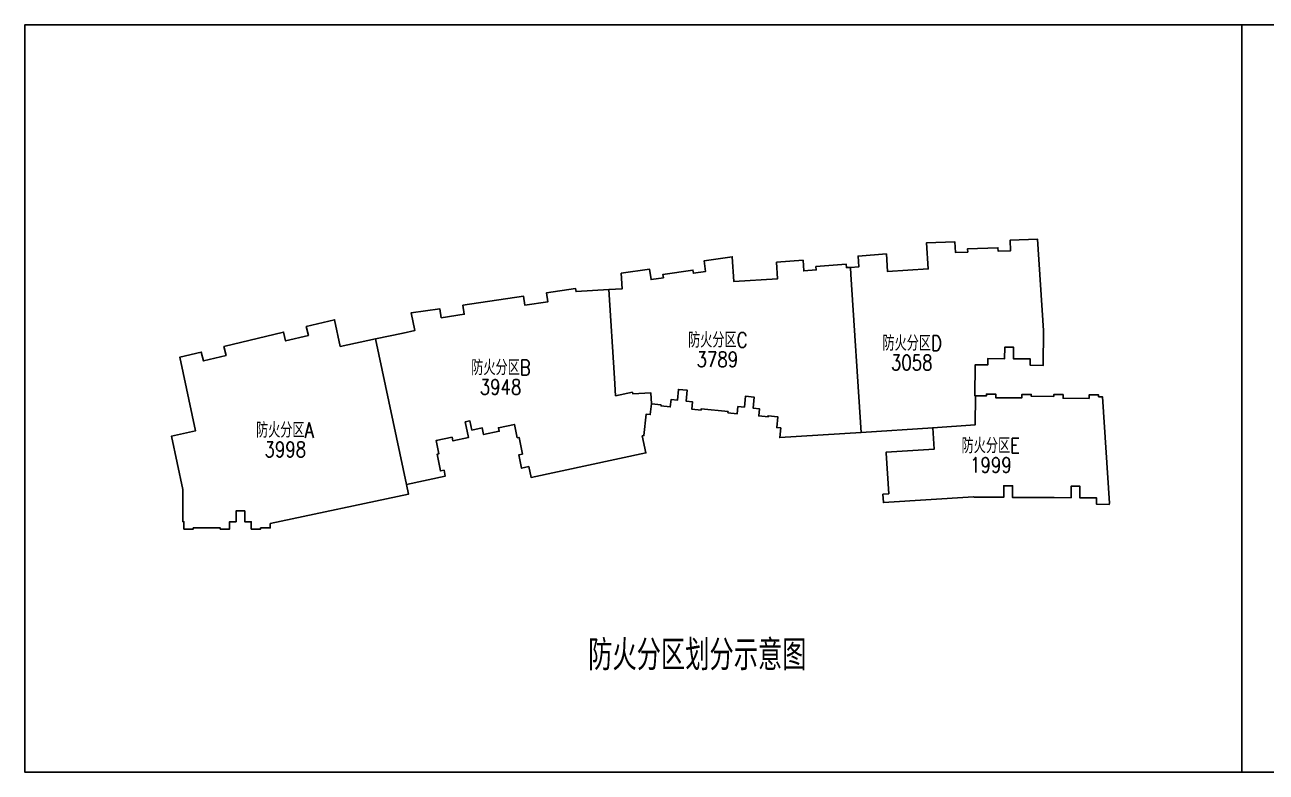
# Model space of a CAD drawing. Extents: x -781653 to 929899, y -292639 to -18670.
# Drawn here: x -781653 to -372370, y -281685 to -35385 of the extents above; entities that cross this region are included whole.
import ezdxf

# ---------------------------------------------------------------- set-up
doc = ezdxf.new("R2010")
doc.units = 0
doc.header["$LTSCALE"] = 10
doc.header["$MEASUREMENT"] = 0
for name, color, linetype in [('HT-TEXT', 7, 'CONTINUOUS'), ('图框', 7, 'CONTINUOUS'), ('防火分区', 6, 'CONTINUOUS')]:
    doc.layers.add(name, color=color, linetype=linetype)
doc.styles.add('_HZTXT', font='simplex.shx', dxfattribs={"width": 0.8, "bigfont": 'hztxt.shx'})

msp = doc.modelspace()

# ---------------------------------------------------------------- linework, layer by layer
at = {"layer": '图框'}
for points in [[(-380394.8, -35385.3), (-781652.9, -35385.3), (-781652.9, -281685.3), (-380394.8, -281685.3)], [(-380394.8, -35385.3), (20863.3, -35385.3), (20863.3, -281685.3), (-380394.8, -281685.3)]]:
    msp.add_lwpolyline(points, close=True, dxfattribs=at)
at = {"layer": '防火分区'}
for points in [[(-532740.1, -171411.5), (-532414.8, -168253.8), (-533757.7, -168115.5), (-533388.9, -164534.4), (-536572, -164206.5), (-536613, -164604.4), (-539696.7, -164286.8), (-539450.8, -161899.4), (-541539.8, -161684.3), (-541170.9, -158103.2), (-544055.7, -157806.1), (-544424.5, -161387.2), (-546513.5, -161172), (-546759.4, -163559.4), (-549843, -163241.8), (-549802.1, -162843.9), (-558655.2, -161932), (-558696.2, -162329.9), (-561779.9, -162012.3), (-561534, -159624.9), (-563622.9, -159409.8), (-563254.1, -155828.7), (-566138.8, -155531.6), (-566507.7, -159112.6), (-568596.6, -158897.5), (-568842.5, -161284.8), (-571926.2, -160967.2), (-571885.2, -160569.3), (-575068.4, -160241.5), (-575437.2, -163822.5), (-576780.1, -163684.2), (-577507.6, -170746.8), (-578068, -170866.1), (-576873.6, -176479.1), (-614726.2, -184533.7), (-615479, -180995.4), (-617845.5, -181499), (-618753.6, -177091.6), (-617578.3, -176849.4), (-618708.3, -171364.6), (-619296, -171485.7), (-620204, -167078.3), (-625493, -168167.9), (-625250.8, -169343.3), (-630392.8, -170402.7), (-630836.8, -168247.9), (-634264.7, -168954.2), (-634890.3, -165918), (-636457.4, -166240.8), (-635387.9, -171431.8), (-640529.9, -172491.2), (-640772, -171315.9), (-646061, -172405.6), (-645152.9, -176813), (-645740.5, -176934.1), (-644610.5, -182418.9), (-643435.2, -182176.7), (-643035.5, -184116.5), (-655846.1, -186842.4), (-655159.3, -190070.1), (-700720.2, -199764.9), (-700720.2, -201178.2), (-703920.2, -201178.2), (-703920.2, -201578.2), (-707020.2, -201578.2), (-707020.2, -199178.2), (-709120.2, -199178.2), (-709120.2, -195578.2), (-712020.2, -195578.2), (-712020.2, -199178.2), (-714120.2, -199178.2), (-714120.2, -201578.2), (-717220.2, -201578.2), (-717220.2, -201178.2), (-726120.2, -201178.2), (-726120.2, -201578.2), (-729220.2, -201578.2), (-729220.2, -199178.2), (-729520.2, -199178.2), (-729520.2, -188472.2), (-733258.3, -170904.9), (-725433.5, -169239.9), (-730600.7, -144956.3), (-723474.1, -143226.5), (-722766.5, -146141.8), (-715283.8, -144325.6), (-715991.4, -141410.2), (-696361.4, -136645.5), (-695653.8, -139560.8), (-688171, -137744.6), (-688878.7, -134829.2), (-679549.6, -132564.8), (-677671.8, -141389.5), (-666044.3, -138915.4), (-656964.1, -136983.2), (-653081.7, -136157.1), (-654316.4, -130354.7), (-644821.7, -128936.7), (-644378.6, -131903.8), (-636763, -130766.4), (-637206.2, -127799.3), (-617227.7, -124815.5), (-616784.6, -127782.6), (-609169.1, -126645.2), (-609612.2, -123678.2), (-600117.5, -122260.1), (-599891.2, -123323.8), (-589138.8, -122632), (-584664.5, -122344.1), (-584990.1, -117283.3), (-575693, -115896.4), (-575176.6, -119358.1), (-571121.5, -118753.1), (-571283.7, -117665.2), (-561393.2, -116189.8), (-561230.9, -117277.7), (-557175.8, -116672.8), (-557692.2, -113211.1), (-548395, -111824.2), (-547870.5, -119976.8), (-533453.9, -119049.3), (-533801.6, -113645), (-525076.8, -112978.3), (-524813.1, -116468.4), (-520724.7, -116159.4), (-520807.6, -115062.5), (-510836.1, -114308.9), (-510753.2, -115405.7), (-509444.6, -115306.8), (-506664.8, -115096.7), (-506928.6, -111606.7), (-497555.3, -110898.3), (-497181.1, -116715.5), (-483805.2, -115854.9), (-484361.4, -107210.2), (-474966.4, -106905.9), (-474853.1, -110404.1), (-470755.2, -110271.3), (-470790.8, -109171.9), (-460796.1, -108848.2), (-460760.4, -109947.6), (-456662.6, -109814.9), (-456775.9, -106316.7), (-447713.3, -106023.2), (-445779.7, -136077.4), (-445860.3, -147612.9), (-450160.2, -147582.8), (-450145.6, -145482.9), (-455695.4, -145444), (-455668.8, -141644.1), (-458568.8, -141623.9), (-458595.3, -145423.8), (-464145.2, -145385), (-464159.9, -147484.9), (-468359.8, -147455.5), (-468431.1, -157655.3), (-468231.1, -157656.7), (-464631.2, -157681.9), (-464627, -157081.9), (-461535.5, -157103.5), (-461535.5, -158303.5), (-452935.7, -158363.7), (-452927.3, -157163.7), (-449827.4, -157185.4), (-449831.6, -157785.4), (-442431.8, -157837.1), (-442427.6, -157237.1), (-439327.6, -157258.8), (-439336, -158458.8), (-430736.2, -158518.9), (-430727.8, -157318.9), (-427627.9, -157340.6), (-427632.1, -157940.6), (-426335.2, -157949.7), (-424079.7, -193004.9), (-424082.8, -193433.7), (-428282.7, -193404.1), (-428267.9, -191304.2), (-433817.7, -191265.1), (-433790.9, -187465.2), (-436690.9, -187444.7), (-436717.7, -191244.6), (-442267.5, -191205.5), (-450467.3, -191147.7), (-456017.2, -191108.6), (-455990.4, -187308.7), (-458890.3, -187288.3), (-458917.1, -191088.2), (-468516.1, -191020.6), (-468821.4, -190947.7), (-498542.7, -192860), (-498722.5, -190065.8), (-496826.4, -189943.8), (-497686.8, -176571.4), (-497706, -176272.1), (-481838.8, -175251.2), (-482294.7, -168165.8), (-505945.8, -169687.5)], [(-447713.3, -106023.2), (-456775.9, -106316.7), (-456662.6, -109814.9), (-460760.4, -109947.6), (-460796.1, -108848.2), (-470790.8, -109171.9), (-470755.2, -110271.3), (-474853.1, -110404.1), (-474966.4, -106905.9), (-484361.4, -107210.2), (-483805.2, -115854.9), (-497181.1, -116715.5), (-497555.3, -110898.3), (-506928.6, -111606.7), (-506664.8, -115096.7), (-509444.6, -115306.8), (-509291, -117695), (-505945.8, -169687.5), (-482294.7, -168165.8), (-468297.6, -167165), (-468231.1, -157656.7), (-468431.1, -157655.3), (-468359.8, -147455.5), (-464159.9, -147484.9), (-464145.2, -145385), (-458595.3, -145423.8), (-458568.8, -141623.9), (-455668.8, -141644.1), (-455695.4, -145444), (-450145.6, -145482.9), (-450160.2, -147582.8), (-445860.3, -147612.9), (-445779.7, -136077.4)], [(-509291, -117695), (-509444.6, -115306.8), (-510753.2, -115405.7), (-510836.1, -114308.9), (-520807.6, -115062.5), (-520724.7, -116159.4), (-524813.1, -116468.4), (-525076.8, -112978.3), (-533801.6, -113645), (-533453.9, -119049.3), (-547870.5, -119976.8), (-548395, -111824.2), (-557692.2, -113211.1), (-557175.8, -116672.8), (-561230.9, -117277.7), (-561393.2, -116189.8), (-571283.7, -117665.2), (-571121.5, -118753.1), (-575176.6, -119358.1), (-575693, -115896.4), (-584990.1, -117283.3), (-584664.5, -122344.1), (-589138.8, -122632), (-587257.5, -151871.5), (-586885.7, -157650.6), (-581335.8, -156469.7), (-581224.1, -156994.7), (-575301.8, -156613.7), (-575068.4, -160241.5), (-571885.2, -160569.3), (-571926.2, -160967.2), (-568842.5, -161284.8), (-568596.6, -158897.5), (-566507.7, -159112.6), (-566138.8, -155531.6), (-563254.1, -155828.7), (-563622.9, -159409.8), (-561534, -159624.9), (-561779.9, -162012.3), (-558696.2, -162329.9), (-558655.2, -161932), (-549802.1, -162843.9), (-549843, -163241.8), (-546759.4, -163559.4), (-546513.5, -161172), (-544424.5, -161387.2), (-544055.7, -157806.1), (-541170.9, -158103.2), (-541539.8, -161684.3), (-539450.8, -161899.4), (-539696.7, -164286.8), (-536613, -164604.4), (-536572, -164206.5), (-533388.9, -164534.4), (-533757.7, -168115.5), (-532414.8, -168253.8), (-532740.1, -171411.5), (-505945.8, -169687.5)], [(-589138.8, -122632), (-599891.2, -123323.8), (-600117.5, -122260.1), (-609612.2, -123678.2), (-609169.1, -126645.2), (-616784.6, -127782.6), (-617227.7, -124815.5), (-637206.2, -127799.3), (-636763, -130766.4), (-644378.6, -131903.8), (-644821.7, -128936.7), (-654316.4, -130354.7), (-653081.7, -136157.1), (-656964.1, -136983.2), (-666044.3, -138915.4), (-655846.1, -186842.4), (-643035.5, -184116.5), (-643435.2, -182176.7), (-644610.5, -182418.9), (-645740.5, -176934.1), (-645152.9, -176813), (-646061, -172405.6), (-640772, -171315.9), (-640529.9, -172491.2), (-635387.9, -171431.8), (-636457.4, -166240.8), (-634890.3, -165918), (-634264.7, -168954.2), (-630836.8, -168247.9), (-630392.8, -170402.7), (-625250.8, -169343.3), (-625493, -168167.9), (-620204, -167078.3), (-619296, -171485.7), (-618708.3, -171364.6), (-617578.3, -176849.4), (-618753.6, -177091.6), (-617845.5, -181499), (-615479, -180995.4), (-614726.2, -184533.7), (-576873.6, -176479.1), (-578068, -170866.1), (-577507.6, -170746.8), (-576780.1, -163684.2), (-575437.2, -163822.5), (-575068.4, -160241.5), (-575301.8, -156613.7), (-581224.1, -156994.7), (-581335.8, -156469.7), (-586885.7, -157650.6), (-587257.5, -151871.5)], [(-666044.3, -138915.4), (-677671.8, -141389.5), (-679549.6, -132564.8), (-688878.7, -134829.2), (-688171, -137744.6), (-695653.8, -139560.8), (-696361.4, -136645.5), (-715991.4, -141410.2), (-715283.8, -144325.6), (-722766.5, -146141.8), (-723474.1, -143226.5), (-730600.7, -144956.3), (-725433.5, -169239.9), (-733258.3, -170904.9), (-729520.2, -188472.2), (-729520.2, -199178.2), (-729220.2, -199178.2), (-729220.2, -201578.2), (-726120.2, -201578.2), (-726120.2, -201178.2), (-717220.2, -201178.2), (-717220.2, -201578.2), (-714120.2, -201578.2), (-714120.2, -199178.2), (-712020.2, -199178.2), (-712020.2, -195578.2), (-709120.2, -195578.2), (-709120.2, -199178.2), (-707020.2, -199178.2), (-707020.2, -201578.2), (-703920.2, -201578.2), (-703920.2, -201178.2), (-700720.2, -201178.2), (-700720.2, -199764.9), (-655159.3, -190070.1), (-655846.1, -186842.4), (-655846.1, -186842.4)]]:
    msp.add_lwpolyline(points, close=True, dxfattribs=at)
msp.add_lwpolyline([(-461535.5, -157103.5), (-461535.5, -158303.5), (-452935.7, -158363.7), (-452927.3, -157163.7), (-449827.4, -157185.4), (-449831.6, -157785.4), (-442431.8, -157837.1), (-442427.6, -157237.1), (-439327.6, -157258.8), (-439336, -158458.8), (-430736.2, -158518.9), (-430727.8, -157318.9), (-427627.9, -157340.6), (-427632.1, -157940.6), (-426335.2, -157949.7), (-424079.7, -193004.9), (-424082.8, -193433.7), (-428282.7, -193404.1), (-428267.9, -191304.2), (-433817.7, -191265.1), (-433790.9, -187465.2), (-436690.9, -187444.7), (-436717.7, -191244.6), (-442267.5, -191205.5), (-442267.5, -191205.5), (-450467.3, -191147.7), (-450467.3, -191147.7), (-450467.3, -191147.7), (-456017.2, -191108.6), (-455990.4, -187308.7), (-458890.3, -187288.3), (-458917.1, -191088.2), (-468516.1, -191020.6), (-468516.1, -191020.6), (-468821.4, -190947.7), (-468821.4, -190947.7), (-498542.7, -192860), (-498722.5, -190065.8), (-496826.4, -189943.8), (-497686.8, -176571.4), (-497706, -176272.1), (-481838.8, -175251.2), (-482294.7, -168165.8), (-468297.6, -167165), (-468231.1, -157656.7), (-464631.2, -157681.9), (-464627, -157081.9), (-461535.5, -157103.5)], dxfattribs=at)

# ---------------------------------------------------------------- texts
at = {"layer": 'HT-TEXT', "style": '_HZTXT', "width": 0.8}
for s, height, p in [('防火分区C', 5000, (-562970, -141759.4)), ('防火分区D', 5000, (-498881.7, -142807)), ('3789', 5000, (-560172.6, -148136.3)), ('防火分区B', 5000, (-634454.4, -150846.5)), ('3058', 5000, (-496084.4, -149184)), ('3948', 5000, (-631657, -157223.4)), ('防火分区A', 5000, (-705432.8, -171448.1)), ('防火分区E', 5000, (-472786.8, -176576.2)), ('3998', 5000, (-702635.4, -177825.1)), ('1999', 5000, (-469989.5, -182953.1)), ('防火分区划分示意图', 10000, (-595926, -248094.8))]:
    msp.add_text(s, height=height, dxfattribs=at).set_placement(p)

doc.saveas('drawing.dxf')
